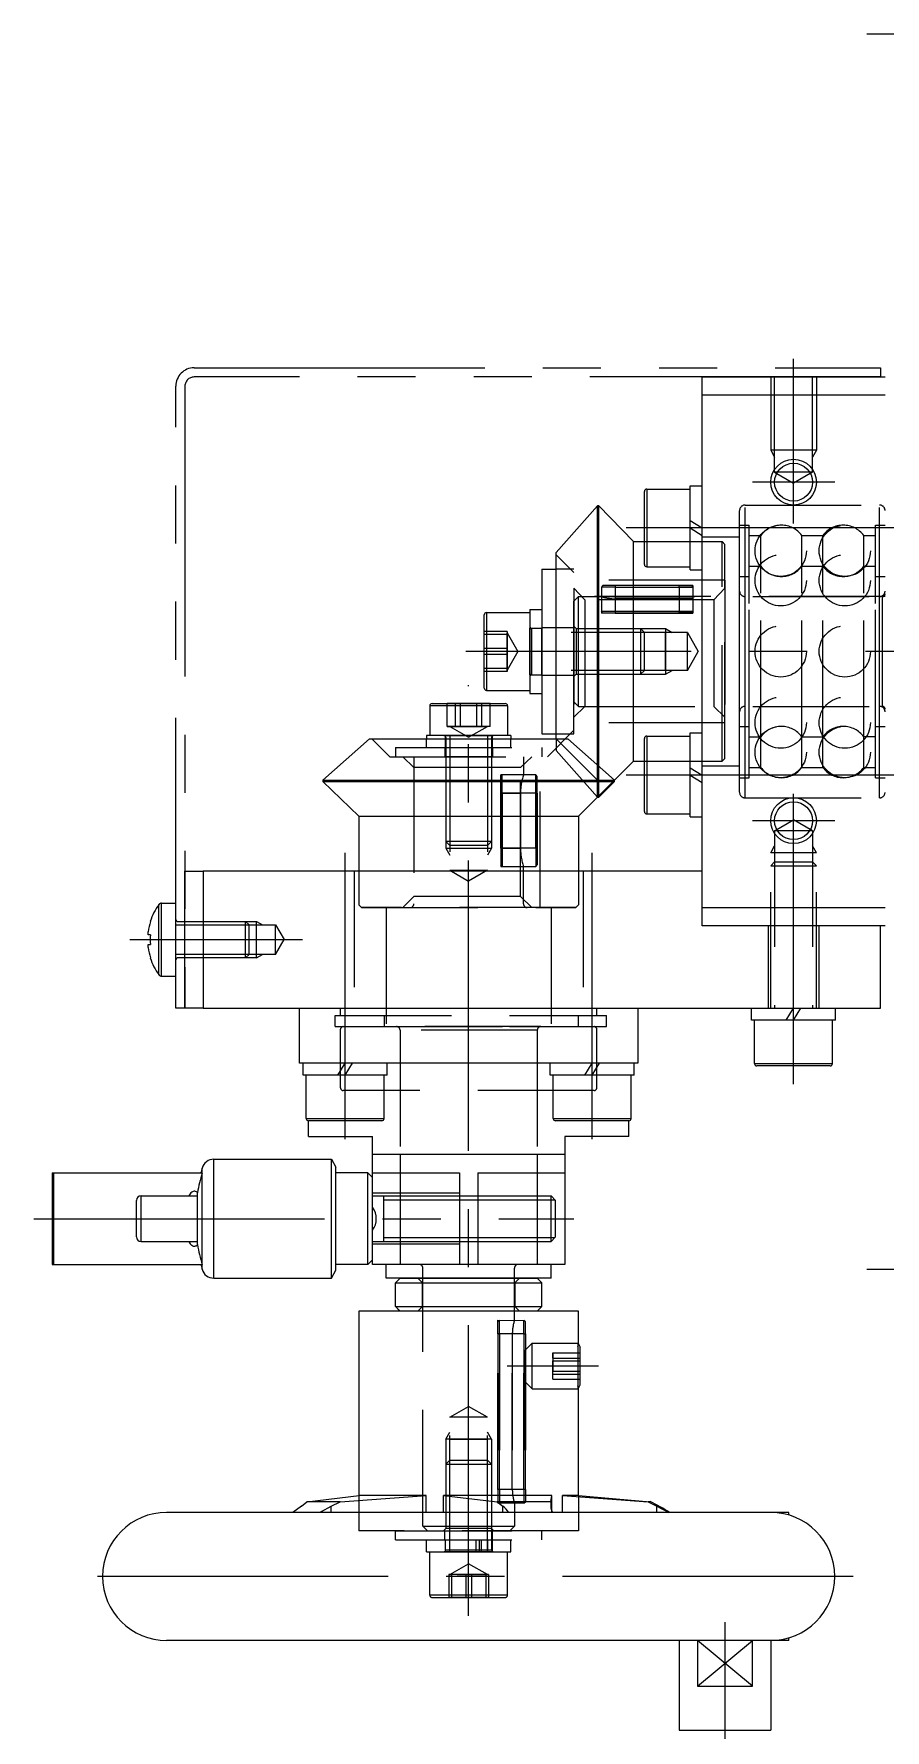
# Model space of a CAD drawing. Extents: x -77 to 457, y -54 to 311.
# Drawn here: x 181.9 to 274.9, y 115.7 to 301.1 of the extents above; entities that cross this region are included whole.
import ezdxf

# ---------------------------------------------------------------- set-up
doc = ezdxf.new("R2010")
doc.units = 0
for name, pattern in [('CENTER', [50.8, 31.75, -6.35, 6.35, -6.35]), ('DASHED', [19.05, 12.7, -6.35]), ('PHANTOM', [63.5, 31.75, -6.35, 6.35, -6.35, 6.35, -6.35])]:
    doc.linetypes.add(name, pattern=pattern)
doc.layers.get('0').update_dxf_attribs({"linetype": 'CONTINUOUS'})
doc.layers.add('CENTER', color=1, linetype='CENTER')

msp = doc.modelspace()

# ---------------------------------------------------------------- linework, layer by layer
at = {"color": 3, "linetype": 'PHANTOM'}
for p, q in [((199.39, 264.56), (274.39, 264.56)), ((274.39, 263.56), (199.39, 263.56)), ((274.39, 264.56), (274.39, 263.56)), ((197.39, 194.56), (197.39, 262.56)), ((198.39, 262.56), (198.39, 194.56)), ((198.39, 194.56), (197.39, 194.56)), ((198.39, 194.56), (197.39, 194.56))]:
    msp.add_line(p, q, dxfattribs=at)
at = {"color": 7, "linetype": 'CONTINUOUS'}
for p, q in [((254.89, 263.56), (274.89, 263.56)), ((254.89, 261.56), (254.89, 263.56)), ((274.89, 261.56), (254.89, 261.56)), ((254.89, 205.56), (254.89, 261.56)), ((248.59, 243.06), (248.59, 251.06)), ((248.84, 251.31), (248.84, 242.81)), ((248.84, 251.31), (253.59, 251.31)), ((253.59, 242.47), (253.59, 251.66)), ((253.59, 251.66), (254.89, 251.66)), ((243.46, 249.48), (238.95, 244.38)), ((243.46, 217.63), (243.46, 249.48)), ((243.6, 249.48), (243.46, 249.48)), ((243.6, 217.63), (243.6, 249.48)), ((247.39, 245.56), (243.6, 249.48)), ((253.59, 247.87), (254.89, 247.06)), ((253.59, 247.06), (254.89, 246.25)), ((247.39, 221.56), (247.39, 245.56)), ((247.39, 245.56), (248.59, 245.56)), ((238.95, 224), (238.95, 244.38)), ((237.39, 242.56), (237.39, 224.56)), ((237.39, 242.56), (238.95, 242.56)), ((248.84, 242.81), (253.59, 242.81)), ((253.59, 242.47), (254.89, 242.47)), ((231.09, 232.06), (231.09, 237.56)), ((231.34, 237.81), (231.34, 231.97)), ((231.34, 237.81), (236.09, 237.81)), ((236.09, 238.16), (236.09, 228.96)), ((236.09, 238.16), (237.39, 238.16)), ((231.09, 229.56), (231.09, 232.06)), ((231.34, 231.97), (231.34, 229.31)), ((231.34, 229.31), (236.09, 229.31)), ((236.09, 228.96), (237.39, 228.96)), ((233.64, 227.61), (225.14, 227.61)), ((225.14, 227.61), (225.14, 224.36)), ((225.39, 227.86), (233.39, 227.86)), ((233.64, 227.61), (233.64, 224.36)), ((233.99, 224.36), (224.79, 224.36)), ((224.79, 224.36), (224.79, 224)), ((233.99, 224.36), (233.99, 224)), ((237.39, 224.56), (238.95, 224.56)), ((253.59, 215.47), (253.59, 224.66)), ((253.59, 224.66), (254.89, 224.66)), ((218.57, 224), (213.46, 219.49)), ((218.57, 224), (229.39, 224)), ((229.39, 224), (238.95, 224)), ((238.95, 224), (243.46, 219.49)), ((248.59, 216.06), (248.59, 224.06)), ((248.84, 224.31), (248.84, 215.81)), ((248.84, 224.31), (253.59, 224.31)), ((241.39, 215.56), (247.39, 221.56)), ((247.39, 221.56), (248.59, 221.56)), ((253.59, 220.84), (254.89, 220.03)), ((213.46, 219.49), (229.39, 219.49)), ((213.46, 219.49), (213.46, 219.35)), ((213.46, 219.35), (217.39, 215.56)), ((213.46, 219.35), (229.39, 219.35)), ((229.39, 219.49), (245.31, 219.49)), ((229.39, 219.35), (245.31, 219.35)), ((243.6, 217.63), (245.31, 219.35)), ((245.31, 219.35), (245.31, 219.49)), ((253.59, 220.03), (254.89, 219.22)), ((243.46, 217.63), (243.6, 217.63)), ((217.39, 215.56), (229.39, 215.56)), ((217.39, 215.56), (217.39, 209.56)), ((229.39, 215.56), (241.39, 215.56)), ((241.39, 215.56), (241.39, 209.56)), ((248.84, 215.81), (253.59, 215.81)), ((253.59, 215.47), (254.89, 215.47)), ((198.39, 194.56), (198.39, 209.56)), ((198.39, 209.56), (200.39, 209.56)), ((254.89, 209.56), (200.39, 209.56)), ((200.39, 209.56), (200.39, 194.56)), ((254.89, 203.56), (254.89, 209.56)), ((195.55, 202.06), (195.55, 205.91)), ((195.84, 206.06), (197.39, 206.06)), ((195.84, 202.06), (195.84, 206.06)), ((197.39, 202.06), (197.39, 206.06)), ((194.6, 204.05), (194.62, 204.04)), ((197.59, 204.06), (198.39, 204.06)), ((254.89, 205.56), (274.89, 205.56)), ((194.37, 202.57), (194.37, 202.92)), ((194.62, 202.57), (194.37, 202.57)), ((274.39, 203.56), (254.89, 203.56)), ((274.39, 194.56), (274.39, 203.56)), ((274.89, 203.56), (274.39, 203.56)), ((194.37, 201.19), (194.37, 201.54)), ((194.37, 201.54), (194.62, 201.54)), ((195.55, 198.2), (195.55, 202.06)), ((195.84, 198.06), (195.84, 202.06)), ((197.39, 198.06), (197.39, 202.06)), ((194.62, 200.07), (194.6, 200.06)), ((198.39, 200.06), (197.59, 200.06)), ((195.84, 198.06), (197.39, 198.06)), ((200.39, 194.56), (198.39, 194.56)), ((200.39, 194.56), (274.39, 194.56)), ((210.89, 188.56), (210.89, 194.56)), ((247.89, 194.56), (247.89, 188.56)), ((260.29, 193.26), (260.29, 194.56)), ((269.49, 193.26), (260.29, 193.26)), ((260.64, 188.51), (260.64, 193.26)), ((264.08, 193.26), (264.89, 194.56)), ((264.89, 193.26), (265.7, 194.56)), ((269.14, 188.51), (269.14, 193.26)), ((269.49, 193.26), (269.49, 194.56)), ((247.89, 188.56), (210.89, 188.56)), ((211.29, 187.26), (211.29, 188.56)), ((220.47, 187.26), (211.29, 187.26)), ((211.64, 182.51), (211.64, 187.26)), ((215.08, 187.26), (215.89, 188.56)), ((215.89, 187.26), (216.7, 188.56)), ((220.14, 182.51), (220.14, 187.26)), ((220.47, 187.26), (220.47, 188.56)), ((238.29, 187.26), (238.29, 188.56)), ((247.47, 187.26), (238.29, 187.26)), ((238.64, 182.51), (238.64, 187.26)), ((242.08, 187.26), (242.89, 188.56)), ((242.89, 187.26), (243.7, 188.56)), ((247.14, 182.51), (247.14, 187.26)), ((247.47, 187.26), (247.47, 188.56)), ((260.64, 188.51), (264.89, 188.51)), ((264.89, 188.26), (260.89, 188.26)), ((264.89, 188.51), (269.14, 188.51)), ((268.89, 188.26), (264.89, 188.26)), ((211.64, 182.51), (220.14, 182.51)), ((219.89, 182.26), (211.89, 182.26)), ((211.89, 180.56), (211.89, 182.26)), ((238.64, 182.51), (247.14, 182.51)), ((246.89, 182.26), (238.89, 182.26)), ((246.89, 180.56), (246.89, 182.26)), ((211.89, 180.56), (218.89, 180.56)), ((218.89, 178.56), (218.89, 180.56)), ((246.89, 180.56), (239.89, 180.56)), ((239.89, 180.56), (239.89, 178.56)), ((201.53, 178.06), (214.39, 178.06)), ((201.53, 165.06), (201.53, 178.06)), ((214.39, 165.06), (214.39, 178.06)), ((214.39, 178.06), (214.89, 177.19)), ((218.89, 176.56), (218.89, 178.56)), ((239.89, 178.56), (218.89, 178.56)), ((221.89, 178.56), (221.89, 176.56)), ((236.89, 178.56), (236.89, 176.56)), ((239.89, 178.56), (239.89, 176.56)), ((183.89, 176.56), (183.89, 166.56)), ((183.89, 176.56), (184.01, 176.56)), ((184.01, 176.56), (184.01, 166.56)), ((184.01, 176.56), (200.27, 176.56)), ((200.27, 166.03), (200.27, 177.08)), ((214.89, 165.92), (214.89, 177.19)), ((218.39, 176.56), (214.89, 176.56)), ((218.39, 166.56), (218.39, 176.56)), ((218.39, 176.56), (218.89, 176.06)), ((218.89, 176.56), (228.39, 176.56)), ((218.89, 175.3), (218.89, 176.56)), ((228.39, 176.56), (228.39, 166.56)), ((230.39, 176.56), (239.89, 176.56)), ((230.39, 176.56), (230.39, 166.56)), ((239.89, 176.56), (239.89, 166.56)), ((199.77, 168.72), (199.77, 174.39)), ((218.89, 167.81), (218.89, 175.3)), ((193.09, 169.56), (193.09, 173.56)), ((193.59, 174.06), (199.77, 174.06)), ((193.59, 169.06), (193.59, 174.06)), ((228.39, 174.06), (230.39, 174.06)), ((193.59, 169.06), (199.77, 169.06)), ((228.39, 169.06), (230.39, 169.06)), ((218.39, 166.56), (218.89, 167.06)), ((218.89, 166.56), (218.89, 167.81)), ((183.89, 166.56), (184.01, 166.56)), ((184.01, 166.56), (200.27, 166.56)), ((201.53, 165.06), (214.39, 165.06)), ((214.39, 165.06), (214.89, 165.92)), ((218.39, 166.56), (214.89, 166.56)), ((228.39, 166.56), (218.89, 166.56)), ((220.39, 165.06), (220.39, 166.56)), ((238.39, 165.06), (220.39, 165.06)), ((221.39, 164.56), (221.89, 165.06)), ((221.89, 165.06), (236.89, 165.06)), ((230.39, 166.56), (228.39, 166.56)), ((239.89, 166.56), (230.39, 166.56)), ((237.39, 164.56), (236.89, 165.06)), ((238.39, 165.06), (238.39, 166.56)), ((221.39, 164.56), (237.39, 164.56)), ((221.39, 161.96), (221.39, 164.56)), ((237.39, 161.96), (237.39, 164.56)), ((217.39, 161.46), (217.39, 141.32)), ((241.39, 161.46), (217.39, 161.46)), ((221.39, 161.95), (237.39, 161.96)), ((221.39, 161.96), (221.89, 161.46)), ((221.39, 161.95), (221.88, 161.46)), ((237.39, 161.96), (236.89, 161.46)), ((241.39, 157.95), (241.39, 161.46)), ((241.38, 157.88), (241.39, 157.95)), ((241.38, 157.88), (241.59, 157.51)), ((241.59, 153.4), (241.59, 157.51)), ((241.38, 153.03), (241.59, 153.4)), ((241.39, 152.96), (241.38, 153.03)), ((241.39, 141.32), (241.39, 152.96)), ((211.72, 140.63), (217.43, 141.32)), ((215.34, 140.63), (224.74, 141.32)), ((224.74, 141.32), (217.43, 141.32)), ((224.74, 139.46), (224.74, 141.32)), ((226.64, 139.46), (226.64, 141.32)), ((226.64, 141.32), (232.52, 140.63)), ((238.48, 141.32), (226.64, 141.32)), ((238.37, 140.63), (238.48, 141.32)), ((238.48, 139.46), (238.48, 141.32)), ((239.65, 139.46), (239.65, 141.32)), ((239.65, 141.32), (248.99, 140.63)), ((241.39, 141.32), (239.65, 141.32)), ((241.39, 141.32), (249.23, 140.63)), ((261.96, 139.46), (196.39, 139.46)), ((211.13, 140.15), (210.18, 139.46)), ((211.13, 140.15), (211.72, 140.63)), ((215.34, 140.63), (211.72, 140.63)), ((213.31, 139.57), (214.36, 140.15)), ((214.36, 140.15), (215.34, 140.63)), ((214.36, 139.46), (214.36, 140.15)), ((232.52, 140.63), (233.13, 140.15)), ((233.13, 139.46), (233.13, 140.15)), ((238.37, 140.63), (238.36, 140.15)), ((248.99, 140.63), (249.96, 140.15)), ((249.23, 140.63), (248.99, 140.63)), ((249.96, 139.46), (249.96, 140.15)), ((249.96, 140.15), (251.28, 139.46)), ((264.39, 139.46), (261.96, 139.46)), ((264.39, 139.16), (264.39, 139.46)), ((261.96, 125.46), (196.39, 125.46)), ((252.39, 125.46), (252.39, 115.67)), ((254.39, 125.46), (254.39, 120.46)), ((260.39, 120.46), (260.39, 125.46)), ((264.39, 125.46), (261.96, 125.46)), ((262.39, 125.46), (262.39, 115.67)), ((264.39, 125.46), (264.39, 125.75)), ((254.39, 120.46), (260.39, 120.46)), ((252.39, 115.67), (262.39, 115.67))]:
    msp.add_line(p, q, dxfattribs=at)
at = {"color": 3, "linetype": 'DASHED'}
for p, q in [((262.39, 263.56), (262.39, 255.56)), ((262.82, 253.16), (262.82, 263.56)), ((266.96, 253.16), (266.96, 263.56)), ((267.39, 263.56), (267.39, 255.56)), ((262.39, 255.56), (262.82, 254.81)), ((267.39, 255.56), (262.39, 255.56)), ((267.39, 255.56), (266.96, 254.81)), ((262.82, 253.16), (264.89, 251.96)), ((266.96, 253.16), (262.82, 253.16)), ((266.96, 253.16), (264.89, 251.96)), ((258.99, 218.17), (258.99, 248.94)), ((259.59, 217.56), (259.59, 249.56)), ((259.59, 249.56), (274.29, 249.56)), ((274.29, 217.56), (274.29, 249.56)), ((258.99, 247.36), (260.05, 247.36)), ((258.99, 219.77), (258.99, 247.35)), ((258.99, 219.77), (258.99, 247.35)), ((260.05, 219.76), (260.05, 247.36)), ((260.05, 219.76), (260.05, 247.36)), ((273.83, 219.76), (273.83, 247.36)), ((273.83, 219.76), (273.83, 247.36)), ((273.83, 247.36), (274.89, 247.36)), ((248.59, 245.56), (257.09, 245.56)), ((258.99, 246.06), (254.89, 246.06)), ((257.09, 221.56), (257.09, 245.56)), ((257.09, 245.56), (257.39, 245.26)), ((257.39, 221.86), (257.39, 245.26)), ((260.05, 246.24), (261.32, 246.24)), ((260.05, 220.89), (260.05, 246.22)), ((261.32, 220.88), (261.32, 246.24)), ((265.8, 220.88), (265.8, 246.24)), ((265.8, 246.24), (268.08, 246.24)), ((268.08, 220.88), (268.08, 246.24)), ((272.56, 220.88), (272.56, 246.24)), ((272.56, 246.24), (273.83, 246.24)), ((273.83, 220.89), (273.83, 246.22)), ((240.89, 242.18), (238.95, 244.13)), ((260.05, 224.24), (260.05, 242.88)), ((260.05, 242.88), (261.32, 242.88)), ((261.32, 224.24), (261.32, 242.88)), ((265.8, 224.24), (265.8, 242.88)), ((265.8, 242.88), (268.08, 242.88)), ((268.08, 224.24), (268.08, 242.88)), ((272.56, 224.24), (272.56, 242.88)), ((272.56, 242.88), (273.82, 242.88)), ((273.83, 224.24), (273.83, 242.88)), ((240.89, 242.56), (238.95, 242.56)), ((240.89, 224.56), (240.89, 242.56)), ((240.89, 224.94), (240.89, 242.18)), ((257.39, 241.36), (240.89, 241.36)), ((257.39, 241.36), (240.89, 241.36)), ((257.39, 241.36), (257.39, 240.47)), ((257.39, 240.47), (257.39, 241.36)), ((258.99, 225.4), (258.99, 241.71)), ((258.99, 225.4), (258.99, 241.71)), ((259, 241.76), (260.05, 241.76)), ((260.05, 225.4), (260.05, 241.71)), ((260.05, 225.4), (260.05, 241.71)), ((273.83, 241.76), (274.89, 241.76)), ((273.83, 225.4), (273.83, 241.71)), ((273.83, 225.4), (273.83, 241.71)), ((240.89, 240.47), (240.89, 226.4)), ((242.09, 239.21), (240.89, 240.47)), ((241.39, 239.56), (240.89, 239.06)), ((274.89, 239.56), (241.39, 239.56)), ((241.39, 239.56), (274.89, 239.56)), ((241.39, 227.56), (241.39, 239.56)), ((242.09, 239.21), (242.09, 227.56)), ((256.19, 239.21), (242.09, 239.21)), ((256.19, 239.21), (242.09, 239.21)), ((244.05, 240.76), (243.89, 240.6)), ((245.39, 240.6), (243.89, 240.6)), ((243.89, 240.6), (243.89, 237.76)), ((245.39, 240.76), (244.05, 240.76)), ((245.39, 240.76), (245.39, 240.6)), ((245.39, 240.76), (245.39, 240.6)), ((253.89, 240.76), (245.39, 240.76)), ((245.39, 240.6), (245.39, 237.92)), ((245.39, 240.6), (245.39, 237.92)), ((245.39, 240.6), (253.89, 240.6)), ((245.39, 239.33), (245.39, 237.76)), ((245.39, 239.33), (245.39, 237.76)), ((253.89, 239.33), (245.39, 239.33)), ((245.39, 239.33), (253.89, 239.33)), ((252.39, 240.6), (252.39, 240.76)), ((252.39, 240.6), (252.39, 240.76)), ((252.39, 240.76), (253.73, 240.76)), ((252.39, 240.6), (252.39, 237.92)), ((252.39, 240.6), (252.39, 237.92)), ((252.39, 240.6), (253.89, 240.6)), ((252.39, 239.33), (252.39, 237.76)), ((252.39, 239.33), (252.39, 237.76)), ((253.73, 240.76), (253.89, 240.6)), ((253.89, 240.76), (253.89, 237.76)), ((256.19, 239.21), (257.39, 240.47)), ((256.19, 239.21), (256.19, 227.56)), ((257.39, 240.47), (257.39, 226.4)), ((258.99, 226.97), (258.99, 240.15)), ((259.59, 227.57), (259.59, 239.54)), ((274.29, 227.57), (274.29, 239.54)), ((274.59, 239.54), (274.59, 227.57)), ((240.89, 228.1), (240.89, 239.06)), ((240.89, 227.98), (240.89, 238.93)), ((245.39, 237.92), (243.89, 237.92)), ((244.05, 237.76), (243.89, 237.92)), ((245.39, 237.76), (243.89, 237.76)), ((245.39, 237.76), (244.05, 237.76)), ((245.39, 237.92), (245.39, 237.76)), ((245.39, 237.92), (245.39, 237.76)), ((253.89, 237.92), (245.39, 237.92)), ((245.39, 237.76), (253.89, 237.76)), ((253.89, 237.76), (245.39, 237.76)), ((253.89, 237.76), (245.39, 237.76)), ((252.39, 237.76), (252.39, 237.92)), ((252.39, 237.76), (252.39, 237.92)), ((252.39, 237.92), (253.89, 237.92)), ((252.39, 237.76), (253.73, 237.76)), ((252.39, 237.76), (253.89, 237.76)), ((253.89, 237.92), (253.73, 237.76)), ((233.59, 235.74), (231.09, 235.74)), ((233.59, 235.74), (233.59, 234.81)), ((233.59, 235.74), (233.59, 235.58)), ((233.59, 235.6), (234.77, 233.56)), ((233.59, 234.81), (233.59, 235.6)), ((233.59, 235.58), (233.59, 234.32)), ((233.59, 235.58), (233.59, 235.41)), ((236.09, 236.24), (236.09, 230.86)), ((236.09, 236.11), (237.39, 236.11)), ((236.09, 231.01), (236.09, 236.1)), ((253.29, 235.62), (236.09, 235.62)), ((236.29, 231.06), (236.29, 236.06)), ((237.39, 236.16), (240.89, 236.16)), ((237.39, 230.97), (237.39, 236.15)), ((237.39, 231.01), (237.39, 236.1)), ((240.89, 236.31), (241.14, 236.06)), ((240.89, 230.71), (240.89, 236.16)), ((241.14, 236.06), (250.89, 236.06)), ((241.14, 236.06), (241.14, 231.06)), ((248.16, 236.06), (248.16, 231.06)), ((248.59, 235.62), (248.16, 236.06)), ((248.59, 231.49), (248.59, 235.62)), ((250.89, 236.06), (250.89, 231.06)), ((250.89, 236.06), (251.64, 235.62)), ((250.89, 231.46), (250.89, 235.66)), ((253.29, 231.49), (253.29, 235.62)), ((253.29, 235.62), (254.48, 233.56)), ((233.59, 235.41), (231.09, 235.41)), ((233.59, 233.89), (231.09, 233.89)), ((233.59, 235.41), (233.59, 234.32)), ((233.59, 232.79), (233.59, 234.81)), ((233.59, 234.81), (233.59, 233.89)), ((233.59, 234.32), (233.59, 233.23)), ((233.59, 234.32), (233.59, 232.3)), ((233.59, 232.79), (233.59, 233.89)), ((233.59, 233.23), (231.09, 233.23)), ((234.77, 233.56), (233.59, 231.51)), ((233.59, 232.3), (233.59, 233.23)), ((233.59, 231.53), (233.59, 232.79)), ((233.59, 231.7), (233.59, 232.79)), ((233.59, 232.3), (233.59, 231.51)), ((233.59, 231.37), (233.59, 232.3)), ((253.29, 231.49), (254.48, 233.56)), ((233.59, 231.7), (231.09, 231.7)), ((233.59, 231.37), (231.09, 231.37)), ((233.59, 231.7), (233.59, 231.53)), ((233.59, 231.53), (233.59, 231.37)), ((253.29, 231.49), (236.09, 231.49)), ((236.09, 231.01), (237.39, 231.01)), ((237.39, 230.96), (240.89, 230.96)), ((240.89, 230.81), (241.14, 231.06)), ((241.14, 231.06), (250.89, 231.06)), ((248.16, 231.06), (248.59, 231.49)), ((250.89, 231.06), (251.64, 231.49)), ((240.89, 228.06), (241.39, 227.56)), ((227.05, 225.36), (227.05, 227.86)), ((227.05, 227.86), (227.95, 227.86)), ((228.49, 227.86), (227.05, 227.86)), ((227.95, 225.36), (227.95, 227.86)), ((230.29, 227.86), (227.95, 227.86)), ((228.49, 225.36), (228.49, 227.86)), ((228.49, 227.86), (230.83, 227.86)), ((230.29, 225.36), (230.29, 227.86)), ((231.73, 227.86), (230.29, 227.86)), ((230.83, 225.36), (230.83, 227.86)), ((231.73, 227.86), (230.83, 227.86)), ((231.73, 225.36), (231.73, 227.86)), ((240.89, 226.36), (242.09, 227.56)), ((241.39, 227.56), (274.89, 227.56)), ((256.19, 227.56), (257.39, 226.36)), ((226.69, 224.36), (232.05, 224.36)), ((226.84, 224.36), (226.84, 223.06)), ((231.93, 224.36), (226.84, 224.36)), ((227.05, 225.36), (227.5, 225.36)), ((227.77, 225.36), (227.05, 225.36)), ((227.32, 224.36), (227.32, 209.66)), ((227.77, 225.36), (227.35, 225.36)), ((227.35, 225.36), (229.39, 224.18)), ((227.5, 225.36), (227.95, 225.36)), ((227.5, 225.36), (229.12, 225.36)), ((228.49, 225.36), (227.77, 225.36)), ((229.66, 225.36), (227.77, 225.36)), ((229.12, 225.36), (227.95, 225.36)), ((228.49, 225.36), (229.66, 225.36)), ((229.12, 225.36), (231.01, 225.36)), ((230.29, 225.36), (229.12, 225.36)), ((229.39, 224.18), (231.43, 225.36)), ((231.28, 225.36), (229.66, 225.36)), ((229.66, 225.36), (230.83, 225.36)), ((231.01, 225.36), (230.29, 225.36)), ((231.28, 225.36), (230.83, 225.36)), ((231.01, 225.36), (231.43, 225.36)), ((231.73, 225.36), (231.01, 225.36)), ((231.73, 225.36), (231.28, 225.36)), ((231.46, 224.36), (231.46, 209.66)), ((231.94, 224.36), (231.94, 223.06)), ((240.89, 224.94), (238.02, 222.06)), ((238.95, 224.56), (240.89, 224.56)), ((257.39, 225.76), (240.89, 225.76)), ((257.39, 225.76), (240.89, 225.76)), ((258.99, 225.36), (260.05, 225.36)), ((273.83, 225.36), (274.89, 225.36)), ((218.82, 224), (220.76, 222.06)), ((221.39, 223.06), (238.95, 223.06)), ((221.39, 223.06), (221.39, 222.06)), ((224.79, 223.06), (224.79, 224)), ((226.79, 223.06), (226.79, 222.06)), ((226.89, 224.16), (226.89, 212.06)), ((231.89, 224.16), (231.89, 212.06)), ((231.99, 223.06), (231.99, 222.06)), ((233.99, 223.06), (233.99, 224)), ((237.39, 223.06), (237.39, 222.06)), ((238.95, 224), (238.95, 222.74)), ((238.95, 224), (240.21, 224)), ((238.95, 222.74), (243.46, 217.63)), ((240.21, 224), (245.31, 219.49)), ((260.05, 224.24), (261.32, 224.24)), ((265.8, 224.24), (268.08, 224.24)), ((273.83, 224.24), (272.56, 224.24)), ((220.76, 222.06), (238.02, 222.06)), ((223.39, 220.86), (222.19, 222.06)), ((223.39, 222.06), (223.39, 205.96)), ((235.05, 220.86), (223.39, 220.86)), ((231.99, 222.06), (226.82, 222.06)), ((226.89, 222.06), (231.89, 222.06)), ((235.05, 220.86), (236.31, 222.06)), ((235.05, 206.76), (235.05, 220.86)), ((235.05, 206.76), (235.05, 220.86)), ((235.39, 222.06), (235.39, 220.06)), ((237.19, 205.56), (237.19, 222.06)), ((237.19, 205.56), (237.19, 222.06)), ((248.59, 221.56), (257.09, 221.56)), ((254.89, 221.06), (258.99, 221.06)), ((257.09, 221.56), (257.39, 221.86)), ((260.05, 220.88), (261.32, 220.88)), ((265.8, 220.88), (268.08, 220.88)), ((272.56, 220.88), (273.83, 220.88)), ((236.73, 220.06), (232.89, 220.06)), ((232.89, 219.9), (233.05, 220.06)), ((232.89, 218.06), (232.89, 220.06)), ((232.89, 218.06), (232.89, 219.9)), ((233.05, 218.06), (233.05, 220.06)), ((236.89, 219.9), (236.73, 220.06)), ((236.73, 218.06), (236.73, 220.06)), ((236.89, 218.06), (236.89, 219.9)), ((258.99, 219.76), (260.05, 219.76)), ((273.83, 219.76), (274.89, 219.76)), ((232.89, 212.06), (232.89, 218.06)), ((232.89, 218.06), (232.89, 212.06)), ((232.89, 218.06), (232.89, 212.06)), ((232.89, 212.06), (232.89, 218.06)), ((233.05, 218.06), (232.89, 218.06)), ((233.05, 218.06), (232.89, 218.06)), ((232.89, 218.06), (235.05, 218.06)), ((232.89, 218.06), (235.05, 218.06)), ((233.05, 218.06), (233.05, 212.06)), ((233.05, 212.06), (233.05, 218.06)), ((236.73, 218.06), (233.05, 218.06)), ((236.73, 218.06), (233.05, 218.06)), ((235.05, 218.06), (235.05, 212.06)), ((235.05, 212.06), (235.05, 218.06)), ((236.73, 212.06), (236.73, 218.06)), ((236.73, 218.06), (236.73, 212.06)), ((236.89, 218.06), (236.73, 218.06)), ((236.89, 218.06), (236.73, 218.06)), ((236.89, 218.06), (236.89, 212.06)), ((236.89, 212.06), (236.89, 218.06)), ((259.59, 217.56), (274.29, 217.56)), ((262.82, 213.96), (264.89, 215.15)), ((266.96, 213.96), (264.89, 215.15)), ((262.82, 213.96), (262.82, 194.56)), ((266.96, 213.96), (262.82, 213.96)), ((266.96, 213.96), (266.96, 194.56)), ((226.89, 212.8), (227.33, 212.36)), ((231.89, 212.8), (226.89, 212.8)), ((226.89, 212.06), (227.32, 211.31)), ((226.89, 212.06), (231.89, 212.06)), ((227.29, 212.06), (231.49, 212.06)), ((231.44, 212.36), (227.33, 212.36)), ((231.89, 212.8), (231.44, 212.36)), ((231.89, 212.06), (231.46, 211.31)), ((232.89, 212.06), (233.05, 212.06)), ((232.89, 212.06), (233.05, 212.06)), ((232.89, 212.06), (235.05, 212.06)), ((232.89, 212.06), (235.05, 212.06)), ((232.89, 212.06), (232.89, 210.06)), ((232.89, 212.06), (232.89, 210.22)), ((233.05, 212.06), (233.05, 210.06)), ((236.73, 212.06), (233.05, 212.06)), ((236.73, 212.06), (233.05, 212.06)), ((236.73, 212.06), (236.89, 212.06)), ((236.73, 212.06), (236.89, 212.06)), ((236.73, 212.06), (236.73, 210.06)), ((236.89, 212.06), (236.89, 210.22)), ((262.39, 211.56), (262.82, 212.31)), ((262.39, 194.56), (262.39, 211.56)), ((267.39, 211.56), (262.39, 211.56)), ((267.39, 211.56), (266.96, 212.31)), ((267.39, 194.56), (267.39, 211.56)), ((216.89, 209.56), (216.89, 194.56)), ((217.39, 209.56), (217.39, 205.86)), ((227.32, 209.66), (229.39, 208.46)), ((227.32, 209.66), (231.46, 209.66)), ((231.46, 209.66), (229.39, 208.46)), ((233.05, 210.06), (232.89, 210.22)), ((232.89, 210.06), (236.73, 210.06)), ((235.39, 205.96), (235.39, 210.06)), ((236.73, 210.06), (236.89, 210.22)), ((241.39, 209.56), (241.39, 205.86)), ((241.89, 209.56), (241.89, 194.56)), ((262.82, 210.56), (262.39, 210.12)), ((262.39, 210.12), (267.39, 210.12)), ((262.82, 210.56), (266.96, 210.56)), ((266.96, 210.56), (267.39, 210.12)), ((217.39, 205.86), (217.69, 205.56)), ((222.19, 205.56), (223.39, 206.76)), ((235.05, 206.76), (223.39, 206.76)), ((235.05, 206.76), (236.31, 205.56)), ((241.39, 205.86), (241.09, 205.56)), ((198.39, 204.06), (206.19, 204.06)), ((205.01, 200.06), (205.01, 204.06)), ((205.39, 203.68), (205.01, 204.06)), ((206.19, 204.06), (206.85, 203.68)), ((206.19, 200.06), (206.19, 204.06)), ((241.09, 205.56), (217.69, 205.56)), ((217.69, 205.56), (241.09, 205.56)), ((220.39, 205.56), (220.39, 192.56)), ((238.39, 205.56), (238.39, 192.56)), ((198.39, 203.68), (208.29, 203.68)), ((205.39, 200.44), (205.39, 203.68)), ((208.29, 203.68), (209.22, 202.06)), ((208.29, 200.44), (208.29, 203.68)), ((262.14, 194.56), (262.14, 203.56)), ((267.64, 203.56), (267.64, 194.56)), ((208.29, 200.44), (198.39, 200.44)), ((205.39, 200.44), (205.01, 200.06)), ((206.19, 200.06), (206.85, 200.44)), ((208.29, 200.44), (209.22, 202.06)), ((206.19, 200.06), (198.39, 200.06)), ((214.8, 193.76), (244.44, 193.76)), ((214.8, 192.56), (214.8, 193.76)), ((215.39, 193.76), (215.39, 194.56)), ((220.19, 192.56), (220.19, 193.76)), ((241.4, 192.56), (241.4, 193.76)), ((243.39, 193.76), (243.39, 194.56)), ((244.44, 192.56), (244.44, 193.76)), ((214.8, 192.56), (244.44, 192.56)), ((215.39, 185.86), (215.39, 192.26)), ((220.39, 192.56), (238.34, 192.56)), ((237.29, 192.56), (221.54, 192.56)), ((221.89, 192.16), (221.89, 178.56)), ((236.89, 192.16), (221.93, 192.16)), ((236.89, 192.16), (236.89, 178.56)), ((243.39, 185.86), (243.39, 192.26)), ((243.09, 185.56), (215.69, 185.56)), ((221.89, 176.56), (221.89, 166.56)), ((236.89, 176.56), (236.89, 166.56)), ((228.39, 174.36), (218.89, 174.36)), ((218.89, 174.06), (228.39, 174.06)), ((220.09, 174.06), (220.09, 169.06)), ((220.09, 173.62), (228.39, 173.62)), ((230.39, 174.06), (238.39, 174.06)), ((230.39, 173.62), (238.82, 173.62)), ((238.39, 174.06), (238.89, 173.56)), ((238.39, 169.06), (238.39, 174.06)), ((238.89, 169.56), (238.89, 173.56)), ((218.89, 169.06), (228.39, 169.06)), ((228.39, 168.76), (218.89, 168.76)), ((220.09, 169.49), (228.39, 169.49)), ((230.39, 169.49), (238.82, 169.49)), ((230.39, 169.06), (238.39, 169.06)), ((238.39, 169.06), (238.89, 169.56)), ((224.34, 164.56), (223.84, 165.06)), ((224.39, 137.96), (224.39, 166.16)), ((234.39, 160.46), (234.39, 166.16)), ((234.44, 164.56), (234.94, 165.06)), ((224.34, 161.96), (224.34, 164.56)), ((234.44, 164.56), (234.44, 161.96)), ((224.34, 161.96), (223.84, 161.46)), ((234.44, 161.96), (234.94, 161.46)), ((232.59, 158.96), (232.59, 160.46)), ((232.75, 160.46), (232.59, 160.3)), ((232.59, 160.46), (235.43, 160.45)), ((232.59, 158.96), (232.59, 160.3)), ((232.75, 158.96), (232.75, 160.46)), ((235.43, 158.96), (235.43, 160.45)), ((235.59, 160.29), (235.43, 160.45)), ((235.59, 158.96), (235.59, 160.29)), ((232.59, 141.96), (232.59, 158.96)), ((232.59, 158.96), (232.59, 141.96)), ((232.59, 158.96), (232.59, 141.96)), ((232.59, 141.96), (232.59, 158.96)), ((234.16, 158.96), (232.59, 158.96)), ((234.16, 158.96), (232.59, 158.96)), ((232.59, 158.96), (232.75, 158.96)), ((232.59, 158.96), (232.75, 158.96)), ((232.75, 158.96), (232.75, 141.96)), ((232.75, 141.96), (232.75, 158.96)), ((235.43, 158.96), (232.75, 158.96)), ((235.43, 158.96), (232.75, 158.96)), ((234.16, 158.96), (234.16, 141.96)), ((234.16, 141.96), (234.16, 158.96)), ((235.43, 141.96), (235.43, 158.96)), ((235.43, 158.96), (235.43, 141.96)), ((235.43, 158.96), (235.59, 158.96)), ((235.43, 158.96), (235.59, 158.96)), ((235.59, 158.96), (235.59, 141.96)), ((235.59, 141.96), (235.59, 158.96)), ((236.34, 157.96), (235.59, 157.21)), ((236.34, 152.96), (236.34, 157.96)), ((236.34, 157.96), (241.33, 157.96)), ((241.33, 157.96), (241.38, 157.88)), ((241.33, 157.96), (241.33, 152.96)), ((241.33, 157.6), (241.38, 157.88)), ((235.59, 153.71), (235.59, 157.21)), ((238.59, 156.89), (238.59, 156.01)), ((238.59, 156.33), (238.59, 156.89)), ((238.59, 156.89), (241.59, 156.89)), ((238.59, 156.33), (238.59, 154.9)), ((238.59, 156.33), (241.59, 156.33)), ((238.59, 154.58), (238.59, 156.01)), ((238.59, 156.01), (241.59, 156.01)), ((238.59, 154.03), (238.59, 154.9)), ((238.59, 154.9), (241.59, 154.9)), ((238.59, 154.03), (238.59, 154.58)), ((238.59, 154.58), (241.59, 154.58)), ((238.59, 154.03), (241.59, 154.03)), ((236.34, 152.96), (235.59, 153.71)), ((236.34, 152.96), (241.33, 152.96)), ((241.38, 153.03), (241.33, 153.31)), ((241.33, 152.96), (241.38, 153.03)), ((227.32, 149.86), (229.39, 151.05)), ((231.46, 149.86), (229.39, 151.05)), ((227.32, 135.16), (227.32, 149.86)), ((231.46, 149.86), (227.32, 149.86)), ((231.46, 135.16), (231.46, 149.86)), ((226.89, 147.46), (227.32, 148.21)), ((226.89, 147.46), (226.89, 137.71)), ((231.89, 147.46), (226.89, 147.46)), ((227.29, 147.46), (231.49, 147.46)), ((231.89, 147.46), (231.46, 148.21)), ((231.89, 147.46), (231.89, 135.36)), ((227.32, 145.16), (226.89, 144.72)), ((226.89, 144.72), (231.89, 144.72)), ((227.32, 145.16), (231.46, 145.16)), ((231.46, 145.16), (231.89, 144.72)), ((217.39, 141.32), (217.39, 137.46)), ((234.16, 141.96), (232.59, 141.96)), ((234.16, 141.96), (232.59, 141.96)), ((232.75, 141.96), (232.59, 141.96)), ((232.75, 141.96), (232.59, 141.96)), ((232.59, 141.96), (232.59, 140.46)), ((232.59, 141.96), (232.59, 140.62)), ((232.75, 141.96), (232.75, 140.46)), ((235.43, 141.96), (232.75, 141.96)), ((235.43, 141.96), (232.75, 141.96)), ((235.59, 141.96), (235.43, 141.96)), ((235.59, 141.96), (235.43, 141.96)), ((235.43, 141.96), (235.43, 140.46)), ((235.59, 141.96), (235.59, 140.62)), ((241.39, 141.32), (241.39, 137.46)), ((238.37, 140.63), (232.52, 140.63)), ((232.75, 140.46), (232.59, 140.6)), ((235.43, 140.46), (232.59, 140.46)), ((234.39, 140.46), (234.39, 137.96)), ((235.43, 140.46), (235.59, 140.62)), ((241.39, 137.46), (217.39, 137.46)), ((221.39, 137.46), (237.35, 137.46)), ((221.39, 136.46), (221.39, 137.46)), ((224.39, 137.96), (234.39, 137.96)), ((224.39, 137.96), (224.89, 137.46)), ((224.93, 137.46), (233.84, 137.46)), ((226.89, 137.71), (226.64, 137.46)), ((226.64, 137.46), (232.09, 137.46)), ((226.79, 136.46), (226.79, 137.46)), ((226.81, 137.46), (231.98, 137.46)), ((231.89, 137.71), (226.89, 137.71)), ((231.89, 137.71), (232.14, 137.46)), ((231.99, 136.46), (231.99, 137.46)), ((234.39, 137.96), (233.89, 137.46)), ((237.39, 136.46), (237.39, 137.46)), ((221.39, 136.46), (237.39, 136.46)), ((224.79, 135.16), (224.79, 136.46)), ((224.8, 136.46), (233.99, 136.46)), ((226.81, 136.46), (231.98, 136.46)), ((226.84, 136.46), (231.94, 136.46)), ((226.84, 136.46), (226.84, 135.16)), ((226.89, 135.36), (231.89, 135.36)), ((230.17, 136.46), (230.81, 136.46)), ((230.17, 136.46), (230.17, 135.16)), ((230.54, 136.46), (231.47, 136.46)), ((230.54, 136.46), (230.54, 135.16)), ((230.81, 135.16), (230.81, 136.46)), ((231.47, 135.16), (231.47, 136.46)), ((231.94, 136.46), (231.94, 135.16)), ((233.99, 135.16), (233.99, 136.46)), ((224.79, 135.16), (233.99, 135.16)), ((225.14, 130.41), (225.14, 135.16)), ((225.18, 135.16), (233.64, 135.16)), ((232.07, 135.16), (226.7, 135.16)), ((226.84, 135.16), (231.94, 135.16)), ((227.33, 132.66), (229.39, 133.85)), ((231.45, 132.66), (229.39, 133.85)), ((230.17, 135.16), (230.81, 135.16)), ((230.54, 135.16), (231.47, 135.16)), ((233.64, 130.41), (233.64, 135.16)), ((228.14, 132.66), (227.21, 132.66)), ((227.21, 132.66), (227.36, 132.66)), ((227.21, 132.66), (227.21, 130.16)), ((228.14, 132.66), (227.35, 132.66)), ((228.61, 132.66), (227.36, 132.66)), ((227.36, 132.66), (227.52, 132.66)), ((228.61, 132.66), (227.52, 132.66)), ((227.52, 132.66), (227.52, 130.16)), ((229.08, 132.66), (228.14, 132.66)), ((228.14, 132.66), (230.17, 132.66)), ((229.7, 132.66), (228.61, 132.66)), ((230.63, 132.66), (228.61, 132.66)), ((229.08, 132.66), (229.08, 130.16)), ((229.08, 132.66), (230.17, 132.66)), ((229.7, 132.66), (229.7, 130.16)), ((230.63, 132.66), (229.7, 132.66)), ((230.17, 132.66), (231.26, 132.66)), ((230.17, 132.66), (231.41, 132.66)), ((230.63, 132.66), (231.43, 132.66)), ((231.57, 132.66), (230.63, 132.66)), ((231.41, 132.66), (231.26, 132.66)), ((231.26, 132.66), (231.26, 130.16)), ((231.57, 132.66), (231.41, 132.66)), ((231.57, 132.66), (231.57, 130.16)), ((233.64, 130.41), (225.14, 130.41)), ((225.39, 130.16), (233.39, 130.16)), ((227.21, 130.16), (227.52, 130.16)), ((229.08, 130.16), (227.21, 130.16)), ((229.7, 130.16), (227.52, 130.16)), ((229.08, 130.16), (231.26, 130.16)), ((231.57, 130.16), (229.7, 130.16)), ((231.57, 130.16), (231.26, 130.16))]:
    msp.add_line(p, q, dxfattribs=at)
at = {"color": 3, "linetype": 'CONTINUOUS'}
for p, q in [((197.39, 203.68), (198.39, 203.68)), ((198.39, 200.44), (197.39, 200.44)), ((228.39, 173.62), (230.39, 173.62)), ((228.39, 169.49), (230.39, 169.49)), ((260.39, 120.46), (254.39, 125.46)), ((254.39, 120.46), (260.39, 125.46))]:
    msp.add_line(p, q, dxfattribs=at)
for centre in [(264.89, 252.06), (264.89, 215.06)]:
    msp.add_circle(centre, 2.5, dxfattribs=at)
at = {"color": 7, "linetype": 'CONTINUOUS'}
for centre in [(264.89, 252.06), (264.89, 215.06)]:
    msp.add_circle(centre, 2.07, dxfattribs=at)
at = {"color": 3, "linetype": 'DASHED'}
for centre in [(263.49, 244.56), (270.49, 244.56), (263.49, 241.33), (263.49, 241.33), (270.49, 241.33), (270.49, 241.33), (263.49, 233.56), (263.49, 233.56), (270.49, 233.56), (270.49, 233.56), (263.49, 225.78), (263.49, 225.78), (270.49, 225.78), (270.49, 225.78), (263.49, 222.56), (270.49, 222.56)]:
    msp.add_circle(centre, 2.8, dxfattribs=at)
at = {"color": 3, "linetype": 'PHANTOM'}
for radius in [2, 1]:
    msp.add_arc((199.39, 262.56), radius, 90, 180, dxfattribs=at)
at = {"color": 7, "linetype": 'CONTINUOUS'}
for centre, radius, start, end in [((248.84, 251.06), 0.25, 90, 180), ((248.84, 243.06), 0.25, 180, 270), ((231.34, 237.56), 0.25, 90, 180), ((231.34, 229.56), 0.25, 180, 270), ((225.39, 227.61), 0.25, 90, 180), ((233.39, 227.61), 0.25, 0, 90), ((248.84, 224.06), 0.25, 90, 180), ((248.84, 216.06), 0.25, 180, 270), ((200.79, 202.06), 6.5, 143.6416, 162.1374), ((195.84, 205.7), 0.36, 90, 143.6416), ((200.79, 202.06), 6.48, 162.1649, 172.3032), ((197.59, 204.26), 0.2, 180, 270), ((201.78, 202.06), 7.18, 175.8857, 184.1143), ((200.79, 202.06), 6.48, 187.6968, 197.8351), ((200.79, 202.06), 6.5, 197.8626, 216.3584), ((197.59, 199.86), 0.2, 90, 180), ((195.84, 198.42), 0.36, 216.3584, 270), ((260.89, 188.51), 0.25, 180, 270), ((268.89, 188.51), 0.25, 270, 0), ((211.89, 182.51), 0.25, 180, 270), ((219.89, 182.51), 0.25, 270, 0), ((238.89, 182.51), 0.25, 180, 270), ((246.89, 182.51), 0.25, 270, 0), ((201.53, 176.76), 1.3, 90, 165.4299), ((212.3, 172.63), 12.65, 161.9369, 172.0095), ((221.53, 171.56), 21.97, 165.4299, 166.8456), ((200.02, 173.39), 1.39, 129.1971, 151.2221), ((199.42, 174.11), 0.446, 37.851, 128.1573), ((193.59, 173.56), 0.5, 90, 180), ((217.17, 171.56), 2.13, 323.7694, 36.2306), ((193.59, 169.56), 0.5, 180, 270), ((200.02, 169.72), 1.39, 208.7779, 230.8029), ((199.42, 169), 0.446, 231.8427, 322.149), ((212.3, 170.48), 12.65, 187.9905, 198.0631), ((221.53, 171.56), 21.97, 193.1544, 194.5701), ((201.53, 166.36), 1.3, 194.5701, 270), ((196.39, 132.46), 7, 90, 270), ((214.41, 137.91), 1.99, 123.4499, 128.8816), ((231.37, 137.88), 2.87, 33.1964, 52.0119), ((239.68, 140.13), 1.32, 179.1756, 210.4726), ((155.76, -36.18), 200, 61.4254, 62.1391), ((262.39, 132.46), 7, 270, 90)]:
    msp.add_arc(centre, radius, start, end, dxfattribs=at)
at = {"color": 3, "linetype": 'DASHED'}
for centre, radius, start, end in [((259.59, 248.96), 0.6, 90, 180), ((274.29, 248.96), 0.6, 360, 90), ((263.56, 244.56), 2.8, 36.8699, 143.1301), ((270.32, 244.56), 2.8, 36.8699, 143.1301), ((263.56, 244.56), 2.8, 216.8699, 323.1301), ((270.32, 244.56), 2.8, 216.8699, 323.1301), ((245.42, 244.5), 5.18, 252.8299, 269.6853), ((259.59, 240.16), 0.6, 180, 270), ((274.29, 240.16), 0.6, 270, 0), ((274.59, 239.86), 0.3, 270, 0), ((236.29, 236.26), 0.2, 180, 270), ((236.29, 230.86), 0.2, 90, 180), ((259.59, 226.96), 0.6, 90, 180), ((274.29, 226.96), 0.6, 360, 90), ((274.59, 227.26), 0.3, 0, 90), ((226.69, 224.16), 0.2, 0, 90), ((232.09, 224.16), 0.2, 90, 180), ((263.56, 222.56), 2.8, 36.8699, 143.1301), ((270.32, 222.56), 2.8, 36.8699, 143.1301), ((263.56, 222.56), 2.8, 216.8699, 323.1301), ((270.32, 222.56), 2.8, 216.8699, 323.1301), ((241.43, 217.99), 6.38, 161.128, 179.4212), ((259.59, 218.16), 0.6, 180, 270), ((274.29, 218.16), 0.6, 270, 0), ((241.38, 212.11), 6.33, 180.509, 198.9534), ((222.99, 205.96), 0.4, 270, 0), ((235.79, 205.96), 0.4, 180, 270), ((215.69, 192.26), 0.3, 90, 180), ((221.49, 192.16), 0.4, 0, 90), ((237.29, 192.16), 0.4, 90, 180), ((243.09, 192.26), 0.3, 0, 90), ((215.69, 185.86), 0.3, 180, 270), ((243.09, 185.86), 0.3, 270, 0), ((223.99, 166.16), 0.4, 0, 90), ((234.79, 166.16), 0.4, 90, 180), ((239.3, 158.93), 5.14, 162.7932, 179.7565), ((239.52, 142.01), 5.36, 180.3711, 196.8611), ((226.69, 135.36), 0.2, 270, 0), ((232.09, 135.36), 0.2, 180, 270), ((225.39, 130.41), 0.25, 180, 270), ((233.39, 130.41), 0.25, 270, 0)]:
    msp.add_arc(centre, radius, start, end, dxfattribs=at)
at = {"layer": 'CENTER', "color": 1, "linetype": 'CENTER'}
for p, q in [((272.89, 301.06), (306.31, 301.06)), ((264.89, 247.56), (264.89, 265.56)), ((269.39, 252.06), (260.39, 252.06)), ((276.89, 247.06), (246.59, 247.06)), ((456.89, 233.56), (229.09, 233.56)), ((229.39, 128.16), (229.39, 229.86)), ((276.89, 220.03), (246.59, 220.03)), ((264.89, 186.26), (264.89, 219.56)), ((269.39, 215.06), (260.39, 215.06)), ((215.89, 180.26), (215.89, 211.56)), ((242.89, 180.26), (242.89, 211.56)), ((192.37, 202.06), (211.22, 202.06)), ((181.89, 171.56), (240.89, 171.56)), ((272.89, 166.06), (306.31, 166.06)), ((233.59, 155.46), (243.59, 155.46)), ((271.39, 132.46), (187.39, 132.46)), ((257.39, 127.46), (257.39, 74.46))]:
    msp.add_line(p, q, dxfattribs=at)

doc.saveas('drawing.dxf')
